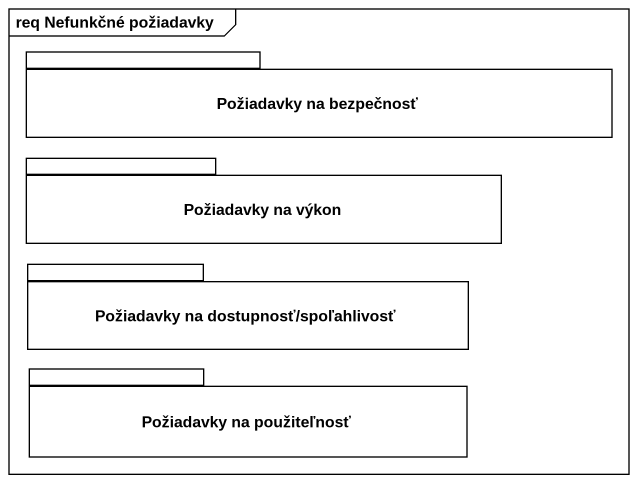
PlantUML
@startuml
mainframe req Nefunkčné požiadavky
package "Požiadavky na bezpečnosť" as Požiadavky_na_bezpečnosť {
}
package "Požiadavky na výkon" as Požiadavky_na_výkon {
}
package "Požiadavky na dostupnosť/spoľahlivosť" as Požiadavky_na_dostupnosť {
}
package "Požiadavky na použiteľnosť" as Požiadavky_na_použiteľnosť {
}
@enduml
